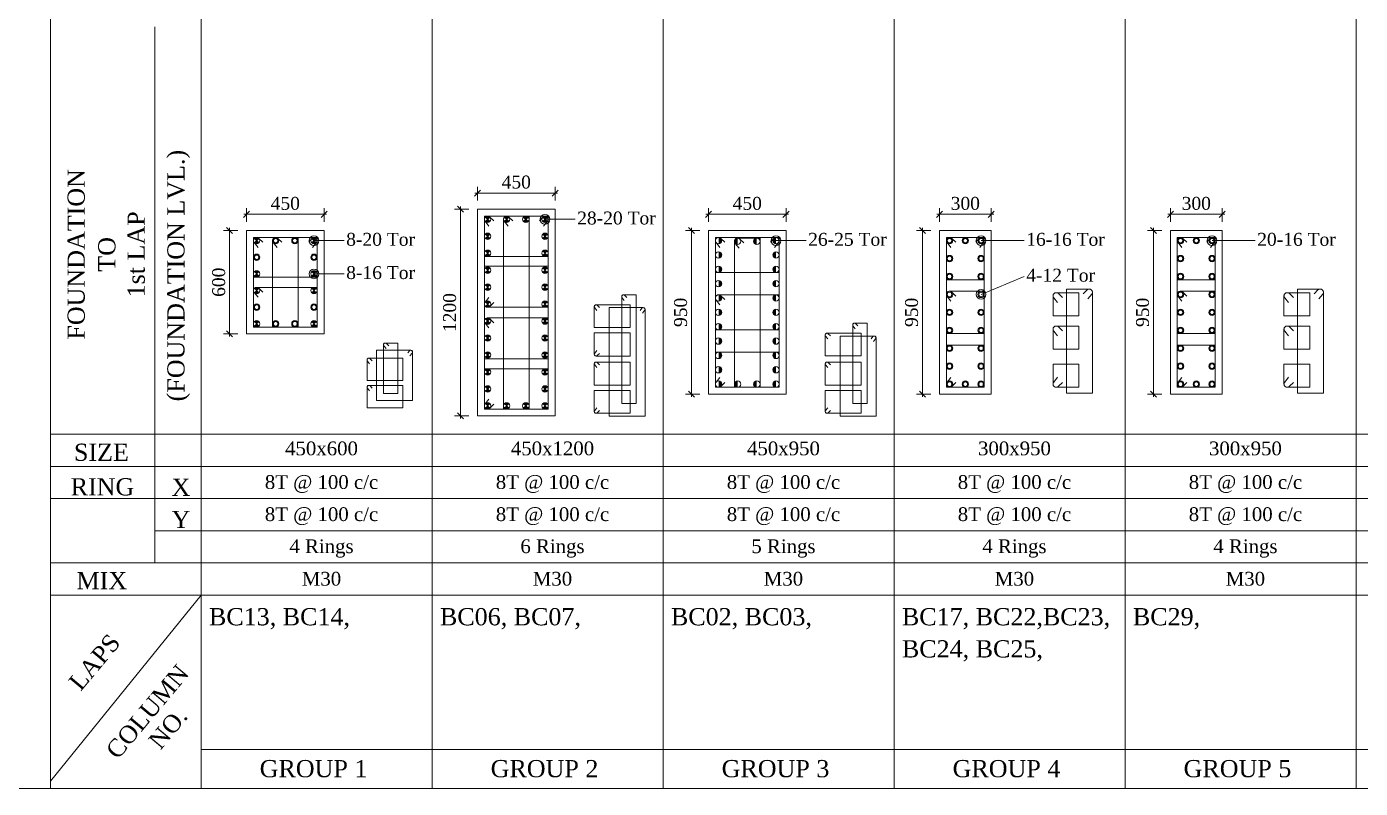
# Model space of a CAD drawing. Header units: metres. Extents: x 95882 to 260884, y 3603 to 81317.
# Drawn here: x 176947 to 184688, y 8287 to 12708 of the extents above; entities that cross this region are included whole.
import ezdxf
from ezdxf.enums import TextEntityAlignment as Align

# ---------------------------------------------------------------- set-up
doc = ezdxf.new("R2010")
doc.units = ezdxf.units.M
doc.header["$LTSCALE"] = 0.05
doc.header["$MEASUREMENT"] = 0
doc.header["$PDMODE"] = 34
doc.header["$PDSIZE"] = -2.5
doc.layers.get('0').update_dxf_attribs({"linetype": 'CONTINUOUS', "lineweight": 0})
doc.layers.get('DEFPOINTS').update_dxf_attribs({"linetype": 'CONTINUOUS'})
for name, color, linetype, lineweight in [('S-DIM-R', 7, 'CONTINUOUS', 9), ('S-SECTION', 5, 'CONTINUOUS', 5), ('S-SECTION MARK', 124, 'CONTINUOUS', 0), ('S-SHEET', 251, 'CONTINUOUS', 0), ('S-STEEL COL_DIA', 1, 'CONTINUOUS', 9), ('S-STEEL RING', 1, 'CONTINUOUS', 9), ('S-TEXT', 7, 'CONTINUOUS', 0), ('S-TEXT COL', 7, 'CONTINUOUS', 20), ('S-TEXT COL SIZE', 7, 'CONTINUOUS', 15), ('S-TEXT MIX', 1, 'CONTINUOUS', 15), ('S-TEXT RINGS', 7, 'CONTINUOUS', 15)]:
    doc.layers.add(name, color=color, linetype=linetype, lineweight=lineweight)
doc.styles.add('AAPL-ADRESS tahoma', font='tahoma.ttf')
doc.styles.add('S-ROMANS', font='times.ttf')
doc.styles.get("Standard").update_dxf_attribs({"font": 'times.ttf'})
doc.styles.add('TEXT', font='times.ttf')
doc.dimstyles.new('75mm', dxfattribs={"dimscale": 140, "dimtxt": 1, "dimasz": 0.35, "dimexe": 0.5, "dimexo": 1, "dimgap": 0.01, "dimtad": 0, "dimdec": 0, "dimzin": 12, "dimdsep": 46, "dimtxsty": 'AAPL-ADRESS tahoma', "dimblk": 'OBLIQUE', "dimcen": 0.35, "dimdle": 0.01, "dimse1": 1, "dimse2": 1, "dimclrd": 256, "dimclre": 256, "dimclrt": 256, "dimadec": 0, "dimazin": 3, "dimtfac": 1, "dimtdec": 0, "dimtmove": 1, "dimatfit": 3, "dimldrblk": 'DOTSMALL', "dimfxl": 1, "dimtolj": 1, "dimtzin": 0, "dimarcsym": 1})
doc.dimstyles.new('S_DIM', dxfattribs={"dimtxt": 75, "dimasz": 35, "dimexe": 35, "dimexo": 50, "dimgap": 25, "dimtad": 1, "dimdec": 0, "dimzin": 0, "dimdsep": 46, "dimtxsty": 'Standard', "dimblk": 'OBLIQUE', "dimcen": 0.09, "dimdle": 15, "dimclrd": 256, "dimclre": 256, "dimclrt": 256, "dimadec": 0, "dimazin": 0, "dimtfac": 1, "dimtdec": 0, "dimtofl": 0, "dimtmove": 0, "dimatfit": 3, "dimfxl": 1, "dimtolj": 1, "dimtzin": 0, "dimlwd": -1, "dimlwe": -1, "dimarcsym": 0})

# ---------------------------------------------------------------- blocks, each defined once
blk = doc.blocks.new('_Oblique')
at = {"color": 0, "linetype": 'ByBlock', "lineweight": -2}
blk.add_line((-0.5, -0.5), (0.5, 0.5), dxfattribs=at)
blk = doc.blocks.new('*D368')
at = {"layer": 'DEFPOINTS', "color": 0, "transparency": 16777216}
for p in [(178223, 11618.9), (178223, 11524.7, 0), (178673, 11524.7, 0)]:
    blk.add_point(p, dxfattribs=at)
at = {"layer": 'S-DIM-R', "transparency": 16777216}
for p, q in [((178688, 11618.9), (178208, 11618.9)), ((178223, 11574.7), (178223, 11653.9)), ((178673, 11574.7), (178673, 11653.9))]:
    blk.add_line(p, q, dxfattribs=at)
at = {"layer": 'S-DIM-R', "transparency": 16777216, "xscale": 35, "yscale": 35, "zscale": 35, "rotation": 180}
blk.add_blockref('_Oblique', (178223, 11618.9), dxfattribs=at)
at = {"layer": 'S-DIM-R', "transparency": 16777216, "xscale": 35, "yscale": 35, "zscale": 35}
blk.add_blockref('_Oblique', (178673, 11618.9), dxfattribs=at)
at = {"layer": 'S-DIM-R', "transparency": 16777216, "insert": (178448, 11682), "char_height": 75, "attachment_point": 5}
blk.add_mtext('\\A1;450', dxfattribs=at)
blk = doc.blocks.new('*U4')
at = {"layer": 'S-STEEL COL_DIA'}
h = blk.add_hatch(color=256, dxfattribs=at)
h.dxf.hatch_style = 1
h.paths.add_polyline_path([(0, 0), (0, -18.5, 0.198912), (13, -13)])
h.paths.add_polyline_path([(0, 0), (-13, -13, 0.198912), (0, -18.5)])
h.paths.add_polyline_path([(0, 18.5, 0.198912), (-13, 13), (0, 0)])
h.paths.add_polyline_path([(13, 13, 0.198912), (0, 18.5), (0, 0)])
at = {"layer": 'S-STEEL COL_DIA', "lineweight": 5}
for p, q in [((-13, 13), (13, -13)), ((13, 13), (-13, -13))]:
    blk.add_line(p, q, dxfattribs=at)
blk.add_circle((0, 0), 18.5, dxfattribs=at)
blk = doc.blocks.new('*U5')
at = {"layer": 'S-STEEL COL_DIA'}
h = blk.add_hatch(color=256, dxfattribs=at)
h.dxf.hatch_style = 1
h.paths.add_polyline_path([(-18.5, 0, 1), (18.5, 0, 1)])
h.paths.add_polyline_path([(13, 0, -1), (-13, 0, -1)], flags=16)
at = {"layer": 'S-STEEL COL_DIA', "lineweight": 5}
for radius in [18.5, 13]:
    blk.add_circle((0, 0), radius, dxfattribs=at)
blk = doc.blocks.new('*D365')
at = {"layer": 'DEFPOINTS', "color": 0, "transparency": 16777216}
for p in [(178223, 11524.7, -0.1), (178124.8, 10924.7), (178223, 10924.7, -0.1)]:
    blk.add_point(p, dxfattribs=at)
at = {"layer": 'S-DIM-R', "transparency": 16777216}
for p, q in [((178124.8, 11539.7), (178124.8, 10909.7)), ((178173, 11524.7), (178089.8, 11524.7)), ((178173, 10924.7), (178089.8, 10924.7))]:
    blk.add_line(p, q, dxfattribs=at)
at = {"layer": 'S-DIM-R', "transparency": 16777216, "xscale": 35, "yscale": 35, "zscale": 35}
for p, rotation in [((178124.8, 11524.7), 90), ((178124.8, 10924.7), 270)]:
    blk.add_blockref('_Oblique', p, dxfattribs=dict(at, rotation=rotation))
at = {"layer": 'S-DIM-R', "transparency": 16777216, "insert": (178061.7, 11224.7), "char_height": 75, "attachment_point": 5, "rotation": 90}
blk.add_mtext('\\A1;600', dxfattribs=at)
blk = doc.blocks.new('*D366')
at = {"layer": 'DEFPOINTS', "color": 0, "transparency": 16777216}
for p in [(180904.2, 11524.7, -0.1), (180806, 10574.7), (180904.2, 10574.7, -0.1)]:
    blk.add_point(p, dxfattribs=at)
at = {"layer": 'S-DIM-R', "transparency": 16777216}
for p, q in [((180806, 11539.7), (180806, 10559.7)), ((180854.2, 11524.7), (180771, 11524.7)), ((180854.2, 10574.7), (180771, 10574.7))]:
    blk.add_line(p, q, dxfattribs=at)
at = {"layer": 'S-DIM-R', "transparency": 16777216, "xscale": 35, "yscale": 35, "zscale": 35}
for p, rotation in [((180806, 11524.7), 90), ((180806, 10574.7), 270)]:
    blk.add_blockref('_Oblique', p, dxfattribs=dict(at, rotation=rotation))
at = {"layer": 'S-DIM-R', "transparency": 16777216, "insert": (180742.7, 11049.7), "char_height": 75, "attachment_point": 5, "rotation": 90}
blk.add_mtext('\\A1;950', dxfattribs=at)
blk = doc.blocks.new('*D367')
at = {"layer": 'DEFPOINTS', "color": 0, "transparency": 16777216}
for p in [(180904.2, 11618.9), (180904.2, 11524.7, 0), (181354.2, 11524.7, 0)]:
    blk.add_point(p, dxfattribs=at)
at = {"layer": 'S-DIM-R', "transparency": 16777216}
for p, q in [((181369.2, 11618.9), (180889.2, 11618.9)), ((180904.2, 11574.7), (180904.2, 11653.9)), ((181354.2, 11574.7), (181354.2, 11653.9))]:
    blk.add_line(p, q, dxfattribs=at)
at = {"layer": 'S-DIM-R', "transparency": 16777216, "xscale": 35, "yscale": 35, "zscale": 35, "rotation": 180}
blk.add_blockref('_Oblique', (180904.2, 11618.9), dxfattribs=at)
at = {"layer": 'S-DIM-R', "transparency": 16777216, "xscale": 35, "yscale": 35, "zscale": 35}
blk.add_blockref('_Oblique', (181354.2, 11618.9), dxfattribs=at)
at = {"layer": 'S-DIM-R', "transparency": 16777216, "insert": (181129.2, 11682), "char_height": 75, "attachment_point": 5}
blk.add_mtext('\\A1;450', dxfattribs=at)
blk = doc.blocks.new('*U6')
at = {"layer": 'S-STEEL COL_DIA'}
h = blk.add_hatch(color=256, dxfattribs=at)
h.dxf.hatch_style = 1
h.paths.add_polyline_path([(0, 18.5, 0.414214), (-18.5, 0, 0.414214), (0, -18.5)])
at = {"layer": 'S-STEEL COL_DIA', "lineweight": 5}
blk.add_circle((0, 0), 18.5, dxfattribs=at)
blk = doc.blocks.new('*D369')
at = {"layer": 'DEFPOINTS', "color": 0, "transparency": 16777216}
for p in [(182244.8, 11618.9), (182244.8, 11524.7, 0), (182544.8, 11524.7, 0)]:
    blk.add_point(p, dxfattribs=at)
at = {"layer": 'S-DIM-R', "transparency": 16777216}
for p, q in [((182559.8, 11618.9), (182229.8, 11618.9)), ((182244.8, 11574.7), (182244.8, 11653.9)), ((182544.8, 11574.7), (182544.8, 11653.9))]:
    blk.add_line(p, q, dxfattribs=at)
at = {"layer": 'S-DIM-R', "transparency": 16777216, "xscale": 35, "yscale": 35, "zscale": 35, "rotation": 180}
blk.add_blockref('_Oblique', (182244.8, 11618.9), dxfattribs=at)
at = {"layer": 'S-DIM-R', "transparency": 16777216, "xscale": 35, "yscale": 35, "zscale": 35}
blk.add_blockref('_Oblique', (182544.8, 11618.9), dxfattribs=at)
at = {"layer": 'S-DIM-R', "transparency": 16777216, "insert": (182394.8, 11682), "char_height": 75, "attachment_point": 5}
blk.add_mtext('\\A1;300', dxfattribs=at)
blk = doc.blocks.new('*U7')
at = {"layer": 'S-STEEL COL_DIA', "lineweight": 5}
for radius in [18.5, 13, 13]:
    blk.add_circle((0, 0), radius, dxfattribs=at)
blk = doc.blocks.new('*D370')
at = {"layer": 'DEFPOINTS', "color": 0, "transparency": 16777216}
for p in [(182244.8, 11524.7, -0.1), (182146.6, 10574.7), (182244.8, 10574.7, -0.1)]:
    blk.add_point(p, dxfattribs=at)
at = {"layer": 'S-DIM-R', "transparency": 16777216}
for p, q in [((182146.6, 11539.7), (182146.6, 10559.7)), ((182194.8, 11524.7), (182111.6, 11524.7)), ((182194.8, 10574.7), (182111.6, 10574.7))]:
    blk.add_line(p, q, dxfattribs=at)
at = {"layer": 'S-DIM-R', "transparency": 16777216, "xscale": 35, "yscale": 35, "zscale": 35}
for p, rotation in [((182146.6, 11524.7), 90), ((182146.6, 10574.7), 270)]:
    blk.add_blockref('_Oblique', p, dxfattribs=dict(at, rotation=rotation))
at = {"layer": 'S-DIM-R', "transparency": 16777216, "insert": (182083.3, 11049.7), "char_height": 75, "attachment_point": 5, "rotation": 90}
blk.add_mtext('\\A1;950', dxfattribs=at)
blk = doc.blocks.new('*D371')
at = {"layer": 'DEFPOINTS', "color": 0, "transparency": 16777216}
for p in [(183585.4, 11524.7, -0.1), (183487.2, 10574.7), (183585.4, 10574.7, -0.1)]:
    blk.add_point(p, dxfattribs=at)
at = {"layer": 'S-DIM-R', "transparency": 16777216}
for p, q in [((183487.2, 11539.7), (183487.2, 10559.7)), ((183535.4, 11524.7), (183452.2, 11524.7)), ((183535.4, 10574.7), (183452.2, 10574.7))]:
    blk.add_line(p, q, dxfattribs=at)
at = {"layer": 'S-DIM-R', "transparency": 16777216, "xscale": 35, "yscale": 35, "zscale": 35}
for p, rotation in [((183487.2, 11524.7), 90), ((183487.2, 10574.7), 270)]:
    blk.add_blockref('_Oblique', p, dxfattribs=dict(at, rotation=rotation))
at = {"layer": 'S-DIM-R', "transparency": 16777216, "insert": (183423.9, 11049.7), "char_height": 75, "attachment_point": 5, "rotation": 90}
blk.add_mtext('\\A1;950', dxfattribs=at)
blk = doc.blocks.new('*D372')
at = {"layer": 'DEFPOINTS', "color": 0, "transparency": 16777216}
for p in [(183585.4, 11618.9), (183585.4, 11524.7, 0), (183885.4, 11524.7, 0)]:
    blk.add_point(p, dxfattribs=at)
at = {"layer": 'S-DIM-R', "transparency": 16777216}
for p, q in [((183900.4, 11618.9), (183570.4, 11618.9)), ((183585.4, 11574.7), (183585.4, 11653.9)), ((183885.4, 11574.7), (183885.4, 11653.9))]:
    blk.add_line(p, q, dxfattribs=at)
at = {"layer": 'S-DIM-R', "transparency": 16777216, "xscale": 35, "yscale": 35, "zscale": 35, "rotation": 180}
blk.add_blockref('_Oblique', (183585.4, 11618.9), dxfattribs=at)
at = {"layer": 'S-DIM-R', "transparency": 16777216, "xscale": 35, "yscale": 35, "zscale": 35}
blk.add_blockref('_Oblique', (183885.4, 11618.9), dxfattribs=at)
at = {"layer": 'S-DIM-R', "transparency": 16777216, "insert": (183735.4, 11682), "char_height": 75, "attachment_point": 5}
blk.add_mtext('\\A1;300', dxfattribs=at)
blk = doc.blocks.new('*D359')
at = {"layer": 'DEFPOINTS', "color": 0, "transparency": 16777216}
for p in [(179563.6, 11648.4, -0.1), (179465.4, 10448.4), (179563.6, 10448.4, -0.1)]:
    blk.add_point(p, dxfattribs=at)
at = {"layer": 'S-DIM-R', "transparency": 16777216}
for p, q in [((179513.6, 11648.4), (179430.4, 11648.4)), ((179465.4, 11663.4), (179465.4, 10433.4)), ((179513.6, 10448.4), (179430.4, 10448.4))]:
    blk.add_line(p, q, dxfattribs=at)
at = {"layer": 'S-DIM-R', "transparency": 16777216, "xscale": 35, "yscale": 35, "zscale": 35}
for p, rotation in [((179465.4, 11648.4), 90), ((179465.4, 10448.4), 270)]:
    blk.add_blockref('_Oblique', p, dxfattribs=dict(at, rotation=rotation))
at = {"layer": 'S-DIM-R', "transparency": 16777216, "insert": (179402.2, 11048.4), "char_height": 75, "attachment_point": 5, "rotation": 90}
blk.add_mtext('\\A1;1200', dxfattribs=at)
blk = doc.blocks.new('*D360')
at = {"layer": 'DEFPOINTS', "color": 0, "transparency": 16777216}
for p in [(179563.6, 11742.6), (179563.6, 11648.4, 0), (180013.6, 11648.4, 0)]:
    blk.add_point(p, dxfattribs=at)
at = {"layer": 'S-DIM-R', "transparency": 16777216}
for p, q in [((179563.6, 11698.4), (179563.6, 11777.6)), ((180013.6, 11698.4), (180013.6, 11777.6)), ((180028.6, 11742.6), (179548.6, 11742.6))]:
    blk.add_line(p, q, dxfattribs=at)
at = {"layer": 'S-DIM-R', "transparency": 16777216, "xscale": 35, "yscale": 35, "zscale": 35, "rotation": 180}
blk.add_blockref('_Oblique', (179563.6, 11742.6), dxfattribs=at)
at = {"layer": 'S-DIM-R', "transparency": 16777216, "xscale": 35, "yscale": 35, "zscale": 35}
blk.add_blockref('_Oblique', (180013.6, 11742.6), dxfattribs=at)
at = {"layer": 'S-DIM-R', "transparency": 16777216, "insert": (179788.6, 11805.7), "char_height": 75, "attachment_point": 5}
blk.add_mtext('\\A1;450', dxfattribs=at)

msp = doc.modelspace()

# ---------------------------------------------------------------- linework, layer by layer
at = {"layer": 'S-SECTION'}
for points, elevation in [([(179563.6, 10448.4), (180013.6, 10448.4), (180013.6, 11648.4), (179563.6, 11648.4)], -0.2), ([(178223, 10924.7), (178673, 10924.7), (178673, 11524.7), (178223, 11524.7)], -0.1), ([(180904.2, 10574.7), (181354.2, 10574.7), (181354.2, 11524.7), (180904.2, 11524.7)], 0), ([(182244.8, 10574.7), (182544.8, 10574.7), (182544.8, 11524.7), (182244.8, 11524.7)], -0.1), ([(183585.4, 10574.7), (183885.4, 10574.7), (183885.4, 11524.7), (183585.4, 11524.7)], -0.1)]:
    msp.add_lwpolyline(points, close=True, dxfattribs=dict(at, elevation=elevation))
at = {"layer": 'S-SHEET', "color": 0}
for p, q in [((177084.5, 8286.5, 0), (177084.5, 49003.5, 0)), ((177084.5, 8286.5, -0.1), (177084.5, 49003.5, -0.1)), ((177084.5, 8286.5, -0.1), (177084.5, 49003.5, -0.1)), ((177084.5, 9408.8, 0), (198068.5, 9408.8, -0.1)), ((172586.8, 8286.5, -0.1), (177084.5, 8286.5, -0.1)), ((172586.8, 8286.5, -0.1), (177084.5, 8286.5, -0.1)), ((177084.5, 8286.5, 0), (198068.5, 8286.5, -0.1))]:
    msp.add_line(p, q, dxfattribs=at)
at = {"layer": 'S-SHEET', "ltscale": 25}
for p, q in [((177959.6, 49003.5, 0), (177959.6, 9408.8, 0)), ((177959.6, 49003.5, 0), (177959.6, 8286.5, 0)), ((177691.8, 12708.3, 0), (177691.8, 9595.4, 0)), ((177691.8, 12708.3, 0), (177691.8, 9595.4, 0))]:
    msp.add_line(p, q, dxfattribs=at)
at = {"layer": 'S-SHEET'}
for p, q in [((179300.2, 49003.5, 0), (179300.2, 9408.8, 0)), ((180640.8, 49003.5, 0.1), (180640.8, 9408.8, 0)), ((180640.8, 49003.5, 0.1), (180640.8, 9408.8, 0)), ((181981.4, 49003.5, 0), (181981.4, 9408.8, 0)), ((181981.4, 49003.5, 0), (181981.4, 9408.8, 0)), ((183322, 49003.5, 0), (183322, 8286.5, 0)), ((184662.6, 49003.5, 0), (184662.6, 9408.8, -0.1)), ((184662.6, 49003.5, 0), (184662.6, 9408.8, -0.1)), ((177084.5, 9408.8, 0), (177084.5, 19307.4, 0)), ((177959.6, 19307.4, 0), (177959.6, 9408.8, 0)), ((177084.5, 10341.8, 0), (198068.5, 10341.8, -0.1)), ((177084.5, 10155.7, 0), (198068.5, 10155.7, -0.1)), ((177084.5, 10155.7, 0), (198068.5, 10155.7, -0.1)), ((177084.5, 9968.6, 0), (198068.5, 9968.6, -0.1)), ((177691.8, 9782, 0), (198068.5, 9782, -0.1)), ((177084.5, 9595.4, 0), (198068.5, 9595.4, -0.1)), ((177084.5, 8329, 0), (177959.6, 9408.8, 0)), ((177084.5, 8329, 0), (177959.6, 9408.8, 0)), ((177959.6, 9408.8, 0), (177084.5, 9408.8, 0)), ((177959.6, 9408.8, 0), (177959.6, 8286.5, 0)), ((177959.6, 9408.8, 0), (177959.6, 8286.5, 0)), ((179300.2, 9408.8, 0), (179300.2, 8286.5, 0)), ((179300.2, 9408.8, 0), (179300.2, 8286.5, 0)), ((180640.8, 9408.8, 0), (180640.8, 8286.5, 0)), ((180640.8, 9408.8, 0), (180640.8, 8286.5, 0)), ((180640.8, 9408.8, 0), (180640.8, 8286.5, 0)), ((180640.8, 9408.8, 0), (180640.8, 8286.5, 0)), ((181981.4, 9408.8, 0), (181981.4, 8286.5, 0)), ((181981.4, 9408.8, 0), (181981.4, 8286.5, 0)), ((183322, 9408.8, 0), (183322, 8286.5, 0)), ((183322, 9408.8, 0), (183322, 8286.5, 0)), ((184662.6, 9408.8, -0.1), (184662.6, 8286.5, -0.1)), ((184662.6, 9408.8, -0.1), (184662.6, 8286.5, -0.1)), ((184662.6, 9408.8, 0), (184662.6, 8286.5, 0)), ((184662.6, 9408.8, 0), (184662.6, 8286.5, 0)), ((184662.6, 9408.8, 0), (184662.6, 8286.5, 0)), ((184662.6, 9408.8, 0), (184662.6, 8286.5, 0)), ((177959.6, 8512.6, 0), (198068.5, 8512.6, -0.1))]:
    msp.add_line(p, q, dxfattribs=at)
at = {"layer": 'S-SHEET', "color": 8, "ltscale": 25}
msp.add_line((177084.5, 10394.7, 0), (177084.5, 9852.4, 0), dxfattribs=at)
at = {"layer": 'S-STEEL RING'}
for points, elevation in [([(179947, 11550.9), (179969.5, 11578.3, 0.633211), (179955.2, 11608.4), (179603.6, 11608.4), (179603.6, 10488.4), (179973.6, 10488.4), (179973.6, 11590, 0.666768), (179942.2, 11603.1), (179924.4, 11580.4)], -0.2), ([(178606.4, 11427.2), (178628.9, 11454.5, 0.633211), (178614.6, 11484.7), (178263, 11484.7), (178263, 10964.7), (178633, 10964.7), (178633, 11466.2, 0.666768), (178601.6, 11479.3), (178583.8, 11456.7)], -0.1), ([(181287.6, 11427.2), (181310.1, 11454.5, 0.633211), (181295.8, 11484.7), (180944.2, 11484.7), (180944.2, 10614.7), (181314.2, 10614.7), (181314.2, 11466.2, 0.666768), (181282.8, 11479.3), (181265, 11456.7)], 0), ([(182478.2, 11427.2), (182500.6, 11454.5, 0.633211), (182486.4, 11484.7), (182284.8, 11484.7), (182284.8, 10614.7), (182504.8, 10614.7), (182504.8, 11466.2, 0.666768), (182473.4, 11479.3), (182455.6, 11456.7)], -0.1), ([(183818.8, 11427.2), (183841.2, 11454.5, 0.633211), (183827, 11484.7), (183625.4, 11484.7), (183625.4, 10614.7), (183845.4, 10614.7), (183845.4, 11466.2, 0.666768), (183814, 11479.3), (183796.2, 11456.7)], -0.1), ([(183106, 11127.8), (183128.5, 11155.2, 0.633211), (183114.2, 11185.3), (182982.6, 11185.3), (182982.6, 10580.6), (183132.6, 10580.6), (183132.6, 11166.9, 0.666768), (183101.2, 11180), (183078.4, 11157.3)], 0), ([(183106, 11127.8), (183128.5, 11155.2, 0.633211), (183114.2, 11185.3), (182982.6, 11185.3), (182982.6, 10580.6), (183132.6, 10580.6), (183132.6, 11166.9, 0.666768), (183101.2, 11180), (183078.4, 11157.3)], 0.1), ([(184446.6, 11127.8), (184469.1, 11155.2, 0.633211), (184454.8, 11185.3), (184323.2, 11185.3), (184323.2, 10580.6), (184473.2, 10580.6), (184473.2, 11166.9, 0.666768), (184441.8, 11180), (184419, 11157.3)], 0), ([(184446.6, 11127.8), (184469.1, 11155.2, 0.633211), (184454.8, 11185.3), (184323.2, 11185.3), (184323.2, 10580.6), (184473.2, 10580.6), (184473.2, 11166.9, 0.666768), (184441.8, 11180), (184419, 11157.3)], 0.1), ([(180520.9, 11044.8), (180533.5, 11060.2, 0.633211), (180525.5, 11077.2), (180327.8, 11077.2), (180327.8, 10447.2), (180535.9, 10447.2), (180535.9, 11066.8, 0.666768), (180518.2, 11074.2), (180508.2, 11061.4)], -0.1), ([(181861.5, 10880.1), (181874.1, 10895.5, 0.633211), (181866.1, 10912.4), (181668.4, 10912.4), (181668.4, 10447.2), (181876.5, 10447.2), (181876.5, 10902.1, 0.666768), (181858.8, 10909.4), (181848.8, 10896.7)], -0.1), ([(179171.5, 10797.3), (179184.1, 10812.7, 0.633211), (179176.1, 10829.7), (178978.3, 10829.7), (178978.3, 10537.2), (179186.5, 10537.2), (179186.5, 10819.3, 0.666768), (179168.8, 10826.7), (179158.7, 10813.9)], -0.1)]:
    msp.add_lwpolyline(points, format="xyb", dxfattribs=dict(at, elevation=elevation))
at = {"layer": 'S-STEEL RING', "color": 3}
for points, elevation in [([(179630.3, 11550.9), (179607.8, 11578.3, -0.633211), (179622.1, 11608.4), (179973.6, 11608.4), (179973.6, 11374.4), (179603.6, 11374.4), (179603.6, 11590, -0.666768), (179635.1, 11603.1), (179657.9, 11580.4)], -0.2), ([(178289.7, 11427.2), (178267.2, 11454.5, -0.633211), (178281.5, 11484.7), (178633, 11484.7), (178633, 11254.4), (178263, 11254.4), (178263, 11466.2, -0.666768), (178294.5, 11479.3), (178317.3, 11456.7)], -0.1), ([(180970.9, 11427.2), (180948.4, 11454.5, -0.633211), (180962.7, 11484.7), (181314.2, 11484.7), (181314.2, 11280.9), (180944.2, 11280.9), (180944.2, 11466.2, -0.666768), (180975.7, 11479.3), (180998.5, 11456.7)], 0), ([(182311.5, 11427.2), (182289, 11454.5, -0.633211), (182303.3, 11484.7), (182504.8, 11484.7), (182504.8, 11239.3), (182284.8, 11239.3), (182284.8, 11466.2, -0.666768), (182316.3, 11479.3), (182339.1, 11456.7)], -0.1), ([(183652.1, 11427.2), (183629.6, 11454.5, -0.633211), (183643.9, 11484.7), (183845.4, 11484.7), (183845.4, 11239.3), (183625.4, 11239.3), (183625.4, 11466.2, -0.666768), (183656.9, 11479.3), (183679.7, 11456.7)], -0.1), ([(179630.3, 11136.7), (179607.8, 11109.3, 0.633211), (179622.1, 11079.2), (179973.6, 11079.2), (179973.6, 11317.8), (179603.6, 11317.8), (179603.6, 11097.6, 0.666768), (179635.1, 11084.5), (179657.9, 11107.2)], -0.2), ([(178289.7, 11137.5), (178267.2, 11164.8, -0.633211), (178281.5, 11195), (178633, 11195), (178633, 10964.7), (178263, 10964.7), (178263, 11176.5, -0.666768), (178294.5, 11189.6), (178317.3, 11167)], -0.1), ([(180970.9, 11093.9), (180948.4, 11121.3, -0.633211), (180962.7, 11151.4), (181314.2, 11151.4), (181314.2, 10947.7), (180944.2, 10947.7), (180944.2, 11133, -0.666768), (180975.7, 11146.1), (180998.5, 11123.5)], 0), ([(182311.5, 11114.8), (182289, 11142.1, -0.633211), (182303.3, 11172.3), (182504.8, 11172.3), (182504.8, 10926.9), (182284.8, 10926.9), (182284.8, 11153.8, -0.666768), (182316.3, 11166.9), (182339.1, 11144.3)], -0.1), ([(182930.6, 11106.5), (182908.1, 11133.8, -0.633211), (182922.4, 11164), (183053.9, 11164), (183053.9, 11029.5), (182903.9, 11029.5), (182903.9, 11145.5, -0.666768), (182935.4, 11158.6), (182958.2, 11136)], 0), ([(183652.1, 11114.8), (183629.6, 11142.1, -0.633211), (183643.9, 11172.3), (183845.4, 11172.3), (183845.4, 10926.9), (183625.4, 10926.9), (183625.4, 11153.8, -0.666768), (183656.9, 11166.9), (183679.7, 11144.3)], -0.1), ([(184271.2, 11106.5), (184248.7, 11133.8, -0.633211), (184263, 11164), (184394.5, 11164), (184394.5, 11029.5), (184244.5, 11029.5), (184244.5, 11145.5, -0.666768), (184276, 11158.6), (184298.8, 11136)], 0), ([(180256.3, 11061.2), (180243.7, 11076.6, -0.633211), (180251.7, 11093.6), (180449.5, 11093.6), (180449.5, 10961.9), (180241.3, 10961.9), (180241.3, 11083.2, -0.666768), (180259, 11090.6), (180271.9, 11077.8)], -0.1), ([(179630.3, 10960.1), (179607.8, 10987.5, -0.633211), (179622.1, 11017.6), (179973.6, 11017.6), (179973.6, 10779), (179603.6, 10779), (179603.6, 10999.2, -0.666768), (179635.1, 11012.3), (179657.9, 10989.6)], -0.2), ([(180256.3, 10828.2), (180243.7, 10812.8, 0.633211), (180251.7, 10795.9), (180449.5, 10795.9), (180449.5, 10930.1), (180241.3, 10930.1), (180241.3, 10806.3, 0.666768), (180259, 10798.9), (180271.9, 10811.6)], -0.1), ([(181596.9, 10896.5), (181584.3, 10911.9, -0.633211), (181592.3, 10928.8), (181790.1, 10928.8), (181790.1, 10797.2), (181581.9, 10797.2), (181581.9, 10918.4, -0.666768), (181599.6, 10925.8), (181612.5, 10913.1)], -0.1), ([(182930.6, 10912.7), (182908.1, 10940.1, -0.633211), (182922.4, 10970.2), (183053.9, 10970.2), (183053.9, 10835.7), (182903.9, 10835.7), (182903.9, 10951.8, -0.666768), (182935.4, 10964.9), (182958.2, 10942.2)], 0), ([(184271.2, 10912.7), (184248.7, 10940.1, -0.633211), (184263, 10970.2), (184394.5, 10970.2), (184394.5, 10835.7), (184244.5, 10835.7), (184244.5, 10951.8, -0.666768), (184276, 10964.9), (184298.8, 10942.2)], 0), ([(182311.5, 10672.2), (182289, 10644.8, 0.633211), (182303.3, 10614.7), (182504.8, 10614.7), (182504.8, 10860.1), (182284.8, 10860.1), (182284.8, 10633.1, 0.666768), (182316.3, 10620), (182339.1, 10642.7)], -0.1), ([(183652.1, 10672.2), (183629.6, 10644.8, 0.633211), (183643.9, 10614.7), (183845.4, 10614.7), (183845.4, 10860.1), (183625.4, 10860.1), (183625.4, 10633.1, 0.666768), (183656.9, 10620), (183679.7, 10642.7)], -0.1), ([(178937.6, 10751.3), (178925, 10766.7, -0.633211), (178933, 10783.7), (179130.8, 10783.7), (179130.8, 10654.2), (178922.7, 10654.2), (178922.7, 10773.3, -0.666768), (178940.4, 10780.7), (178953.2, 10767.9)], -0.1), ([(180256.3, 10728.9), (180243.7, 10744.3, -0.633211), (180251.7, 10761.3), (180449.5, 10761.3), (180449.5, 10627.1), (180241.3, 10627.1), (180241.3, 10750.9, -0.666768), (180259, 10758.2), (180271.9, 10745.5)], -0.1), ([(180970.9, 10672.2), (180948.4, 10644.8, 0.633211), (180962.7, 10614.7), (181314.2, 10614.7), (181314.2, 10818.4), (180944.2, 10818.4), (180944.2, 10633.1, 0.666768), (180975.7, 10620), (180998.5, 10642.7)], 0), ([(181596.9, 10728.9), (181584.3, 10744.3, -0.633211), (181592.3, 10761.3), (181790.1, 10761.3), (181790.1, 10627.1), (181581.9, 10627.1), (181581.9, 10750.9, -0.666768), (181599.6, 10758.2), (181612.5, 10745.5)], -0.1), ([(179630.3, 10545.9), (179607.8, 10518.6, 0.633211), (179622.1, 10488.4), (179973.6, 10488.4), (179973.6, 10722.5), (179603.6, 10722.5), (179603.6, 10506.9, 0.666768), (179635.1, 10493.8), (179657.9, 10516.4)], -0.2), ([(182930.6, 10672.7), (182908.1, 10645.3, 0.633211), (182922.4, 10615.2), (183053.9, 10615.2), (183053.9, 10749.7), (182903.9, 10749.7), (182903.9, 10633.6, 0.666768), (182935.4, 10620.5), (182958.2, 10643.2)], 0), ([(184271.2, 10672.7), (184248.7, 10645.3, 0.633211), (184263, 10615.2), (184394.5, 10615.2), (184394.5, 10749.7), (184244.5, 10749.7), (184244.5, 10633.6, 0.666768), (184276, 10620.5), (184298.8, 10643.2)], 0), ([(178937.6, 10593.6), (178925, 10609, -0.633211), (178933, 10625.9), (179130.8, 10625.9), (179130.8, 10496.4), (178922.7, 10496.4), (178922.7, 10615.5, -0.666768), (178940.4, 10622.9), (178953.2, 10610.2)], -0.1), ([(180256.3, 10495.9), (180243.7, 10480.5, 0.633211), (180251.7, 10463.6), (180449.5, 10463.6), (180449.5, 10595.2), (180241.3, 10595.2), (180241.3, 10473.9, 0.666768), (180259, 10466.6), (180271.9, 10479.3)], -0.1), ([(181596.9, 10495.9), (181584.3, 10480.5, 0.633211), (181592.3, 10463.6), (181790.1, 10463.6), (181790.1, 10595.2), (181581.9, 10595.2), (181581.9, 10473.9, 0.666768), (181599.6, 10466.6), (181612.5, 10479.3)], -0.1)]:
    msp.add_lwpolyline(points, format="xyb", dxfattribs=dict(at, elevation=elevation))
at = {"layer": 'S-STEEL RING', "color": 4}
for points, elevation in [([(179741.3, 11550.9), (179718.9, 11578.3, -0.633211), (179733.1, 11608.4), (179864.2, 11608.4), (179864.2, 10488.4), (179714.7, 10488.4), (179714.7, 11590, -0.666768), (179746.1, 11603.1), (179768.9, 11580.4)], -0.1), ([(181081.9, 11423.1), (181059.5, 11450.4, -0.633211), (181073.7, 11480.6), (181204.8, 11480.6), (181204.8, 10614.7), (181055.3, 10614.7), (181055.3, 11462.1, -0.666768), (181086.7, 11475.2), (181109.5, 11452.6)], 0), ([(180415.6, 11119.3), (180403, 11134.6, -0.633211), (180411, 11151.6), (180484.8, 11151.6), (180484.8, 10521.6), (180400.6, 10521.6), (180400.6, 11141.2, -0.666768), (180418.3, 11148.6), (180431.2, 11135.9)], -0.1), ([(181756.2, 10954.5), (181743.6, 10969.9, -0.633211), (181751.6, 10986.9), (181825.4, 10986.9), (181825.4, 10521.6), (181741.2, 10521.6), (181741.2, 10976.5, -0.666768), (181758.9, 10983.8), (181771.8, 10971.1)], 0), ([(179032.6, 10839.3), (179020, 10854.7, -0.633211), (179028, 10871.6), (179101.7, 10871.6), (179101.7, 10579.1), (179017.6, 10579.1), (179017.6, 10861.3, -0.666768), (179035.3, 10868.6), (179048.1, 10855.9)], 0)]:
    msp.add_lwpolyline(points, format="xyb", dxfattribs=dict(at, elevation=elevation))
msp.add_lwpolyline([(178400.7, 11427.2), (178378.3, 11454.5, -0.633211), (178392.5, 11484.7), (178523.6, 11484.7), (178523.6, 10964.7), (178374.1, 10964.7), (178374.1, 11466.2, -0.666768), (178405.5, 11479.3), (178428.4, 11456.7)], format="xyb", dxfattribs=at)

# ---------------------------------------------------------------- block references
at = {"layer": 'S-STEEL COL_DIA', "xscale": -1}
for name, p in [('*U4', (179622.1, 11590, -0.2)), ('*U4', (178281.5, 11466.2, -0.1)), ('*U6', (180962.7, 11466.2, 0)), ('*U5', (182303.3, 11466.2, -0.1)), ('*U5', (183643.9, 11466.2, -0.1)), ('*U5', (178281.5, 11369.7)), ('*U6', (180962.7, 11382.9)), ('*U5', (182303.3, 11362.1, -0.1)), ('*U5', (183643.9, 11362.1, -0.1)), ('*U6', (180962.7, 11299.6)), ('*U4', (178281.5, 11273.1)), ('*U6', (180962.7, 11216.3)), ('*U5', (182303.3, 11258, -0.1)), ('*U5', (183643.9, 11258, -0.1)), ('*U4', (178281.5, 11176.5)), ('*U6', (180962.7, 11133, 0)), ('*U7', (182303.3, 11153.8, -0.1)), ('*U5', (183643.9, 11153.8, -0.1)), ('*U5', (178281.5, 11079.9)), ('*U4', (178281.5, 10983.4, -0.1)), ('*U4', (179622.1, 10999.2, -0.2)), ('*U6', (180962.7, 11049.7)), ('*U5', (182303.3, 11049.7, -0.1)), ('*U5', (183643.9, 11049.7, -0.1)), ('*U4', (179622.1, 10900.7, -0.2)), ('*U6', (180962.7, 10966.4)), ('*U7', (182303.3, 10945.6, -0.1)), ('*U5', (183643.9, 10945.6, -0.1)), ('*U6', (180962.7, 10883.1)), ('*U5', (182303.3, 10841.4, -0.1)), ('*U5', (183643.9, 10841.4, -0.1)), ('*U4', (179622.1, 10802.3, -0.2)), ('*U6', (180962.7, 10799.8)), ('*U4', (179622.1, 10703.8, -0.2)), ('*U6', (180962.7, 10716.4)), ('*U5', (182303.3, 10737.3, -0.1)), ('*U5', (183643.9, 10737.3, -0.1)), ('*U4', (179622.1, 10605.3, -0.2))]:
    msp.add_blockref(name, p, dxfattribs=at)
at = {"layer": 'S-STEEL COL_DIA'}
for name, p in [('*U4', (179733.1, 11590, -0.1)), ('*U4', (179844.2, 11590, -0.1)), ('*U4', (179955.2, 11590, -0.2)), ('*U5', (178392.5, 11466.2)), ('*U5', (178503.6, 11466.2)), ('*U4', (178614.6, 11466.2, -0.1)), ('*U6', (181073.7, 11462.1, 0)), ('*U6', (181184.8, 11462.1, 0)), ('*U6', (181295.8, 11466.2, 0)), ('*U5', (182394.8, 11466.2, -0.1)), ('*U5', (182486.4, 11466.2, -0.1)), ('*U5', (183735.4, 11466.2, -0.1)), ('*U5', (183827, 11466.2, -0.1)), ('*U5', (178614.6, 11369.7)), ('*U6', (181295.8, 11382.9)), ('*U5', (182486.4, 11362.1, -0.1)), ('*U5', (183827, 11362.1, -0.1)), ('*U6', (181295.8, 11299.6)), ('*U4', (178614.6, 11273.1)), ('*U6', (181295.8, 11216.3)), ('*U5', (182486.4, 11258, -0.1)), ('*U5', (183827, 11258, -0.1)), ('*U4', (178614.6, 11176.5)), ('*U6', (181295.8, 11133, 0)), ('*U7', (182486.4, 11153.8, -0.1)), ('*U5', (183827, 11153.8, -0.1)), ('*U5', (178614.6, 11079.9)), ('*U4', (178614.6, 10983.4, -0.1)), ('*U4', (179955.2, 10999.2, -0.2)), ('*U6', (181295.8, 11049.7)), ('*U5', (182486.4, 11049.7, -0.1)), ('*U5', (183827, 11049.7, -0.1)), ('*U4', (179955.2, 10900.7, -0.2)), ('*U6', (181295.8, 10966.4)), ('*U7', (182486.4, 10945.6, -0.1)), ('*U5', (183827, 10945.6, -0.1)), ('*U6', (181295.8, 10883.1)), ('*U5', (182486.4, 10841.4, -0.1)), ('*U5', (183827, 10841.4, -0.1)), ('*U4', (179955.2, 10802.3, -0.2)), ('*U6', (181295.8, 10799.8)), ('*U4', (179955.2, 10703.8, -0.2)), ('*U6', (181295.8, 10716.4)), ('*U5', (182486.4, 10737.3, -0.1)), ('*U5', (183827, 10737.3, -0.1)), ('*U4', (179955.2, 10605.3, -0.2))]:
    msp.add_blockref(name, p, dxfattribs=at)
at = {"layer": 'S-STEEL COL_DIA', "rotation": 180}
for name, p in [('*U4', (179622.1, 11491.5, -0.2)), ('*U4', (179622.1, 11393, -0.2)), ('*U4', (179622.1, 11294.6, -0.2)), ('*U4', (179622.1, 11196.1, -0.2)), ('*U4', (179622.1, 11097.6, -0.2)), ('*U6', (180962.7, 10633.1, 0)), ('*U5', (182303.3, 10633.1, -0.1)), ('*U5', (183643.9, 10633.1, -0.1)), ('*U4', (179622.1, 10506.9, -0.2))]:
    msp.add_blockref(name, p, dxfattribs=at)
at = {"layer": 'S-STEEL COL_DIA', "xscale": -1, "rotation": 180}
for name, p in [('*U4', (179955.2, 11491.5, -0.2)), ('*U4', (179955.2, 11393, -0.2)), ('*U4', (179955.2, 11294.6, -0.2)), ('*U4', (179955.2, 11196.1, -0.2)), ('*U4', (179955.2, 11097.6, -0.2)), ('*U5', (178392.5, 10983.1)), ('*U5', (178503.6, 10983.1)), ('*U6', (181073.7, 10633.1, 0)), ('*U6', (181184.8, 10633.1, 0)), ('*U6', (181295.8, 10633.1, 0)), ('*U5', (182394.8, 10633.1, -0.1)), ('*U5', (182486.4, 10633.1, -0.1)), ('*U5', (183735.4, 10633.1, -0.1)), ('*U5', (183827, 10633.1, -0.1)), ('*U4', (179733.1, 10506.9, -0.1)), ('*U4', (179844.2, 10506.9, -0.1)), ('*U4', (179955.2, 10506.9, -0.2))]:
    msp.add_blockref(name, p, dxfattribs=at)

# ---------------------------------------------------------------- texts
at = {"layer": 'S-TEXT', "color": 7, "style": 'S-ROMANS'}
for s, rotation, p in [('(FOUNDATION LVL.)', 90, (177863.2, 10533.1, 0)), ('LAPS', 50, (177260.2, 8846.1, 0)), ('COLUMN', 50, (177475.3, 8449.1, 0)), ('NO.', 50, (177723.4, 8504.8, 0))]:
    msp.add_text(s, height=100, rotation=rotation, dxfattribs=at).set_placement(p)
for s, p in [('FOUNDATION', (177234.3, 11386.5, -0.1)), ('1st LAP', (177582.3, 11386.5, -0.1)), ('TO', (177411.9, 11386.5, -0.1))]:
    msp.add_text(s, height=100, rotation=90, dxfattribs=at).set_placement(p, align=Align.MIDDLE_CENTER)
at = {"layer": 'S-TEXT', "color": 7}
for s, height, style, p in [('28-20 Tor ', 75, 'TEXT', (180142.1, 11560, -0.2)), ('8-20 Tor ', 75, 'TEXT', (178801.5, 11436.3, -0.1)), ('26-25 Tor ', 75, 'TEXT', (181482.7, 11436.3, 0)), ('16-16 Tor ', 75, 'TEXT', (182748.3, 11436.3, -0.1)), ('20-16 Tor ', 75, 'TEXT', (184088.9, 11436.3, -0.1)), ('8-16 Tor ', 75, 'TEXT', (178801.5, 11243.2, -0.1)), ('4-12 Tor ', 75, 'TEXT', (182748.3, 11228, -0.2)), ('SIZE', 100, 'S-ROMANS', (177221.4, 10187.6, 0)), ('RING', 100, 'S-ROMANS', (177202.5, 9987, 0)), ('X', 100, 'S-ROMANS', (177787.9, 9984.1, 0)), ('Y', 100, 'S-ROMANS', (177787.9, 9797.5, 0)), ('MIX', 100, 'S-ROMANS', (177236.5, 9442.2, 0))]:
    msp.add_text(s, height=height, dxfattribs=dict(at, style=style)).set_placement(p)
at = {"layer": 'S-TEXT COL', "style": 'S-ROMANS'}
for s, p in [('BC13, BC14,', (178005.1, 9232.9, 0)), ('BC06, BC07,', (179345.7, 9232.9, 0)), ('BC02, BC03,', (180686.3, 9232.9, 0.1)), ('BC17, BC22,BC23,', (182026.9, 9232.9, 0)), ('BC29,', (183367.5, 9232.9, 0)), ('BC24, BC25,', (182026.9, 9046.3, 0)), ('GROUP 1', (178299.4, 8351, 0)), ('GROUP 2', (179640, 8351, 0)), ('GROUP 3', (180980.6, 8351, 0.1)), ('GROUP 4', (182321.2, 8351, 0)), ('GROUP 5', (183661.8, 8351, 0))]:
    msp.add_text(s, height=100, dxfattribs=at).set_placement(p)
at = {"layer": 'S-TEXT COL SIZE', "color": 4, "style": 'S-ROMANS'}
for s, p in [('450x600', (178658.3, 10260, -0.1)), ('450x1200', (179998.9, 10260, -0.1)), ('450x950', (181339.5, 10260, 0))]:
    msp.add_text(s, height=80, dxfattribs=at).set_placement(p, align=Align.MIDDLE_CENTER)
at = {"layer": 'S-TEXT COL SIZE', "color": 6, "style": 'S-ROMANS'}
for p in [(182680.1, 10260, -0.1), (184020.7, 10260, -0.1)]:
    msp.add_text('300x950', height=80, dxfattribs=at).set_placement(p, align=Align.MIDDLE_CENTER)
at = {"layer": 'S-TEXT MIX', "style": 'S-ROMANS'}
for p in [(178658.3, 9503.3, -0.1), (179998.9, 9503.3, -0.1), (181339.5, 9503.3, 0), (182680.1, 9503.3, -0.1), (184020.7, 9503.3, -0.1)]:
    msp.add_text('M30', height=80, dxfattribs=at).set_placement(p, align=Align.MIDDLE_CENTER)
at = {"layer": 'S-TEXT RINGS', "style": 'S-ROMANS'}
for s, p in [('8T @ 100 c/c', (178658.3, 10064.5, -0.1)), ('8T @ 100 c/c', (179998.9, 10064.5, -0.1)), ('8T @ 100 c/c', (181339.5, 10064.5, 0)), ('8T @ 100 c/c', (182680.1, 10064.5, -0.1)), ('8T @ 100 c/c', (184020.7, 10064.5, -0.1)), ('8T @ 100 c/c', (178658.3, 9878.1, -0.1)), ('8T @ 100 c/c', (179998.9, 9878.1, -0.1)), ('8T @ 100 c/c', (181339.5, 9878.1, 0)), ('8T @ 100 c/c', (182680.1, 9878.1, -0.1)), ('8T @ 100 c/c', (184020.7, 9878.1, -0.1)), ('4 Rings', (178658.3, 9692, -0.1)), ('6 Rings', (179998.9, 9692, -0.1)), ('5 Rings', (181339.5, 9692, 0)), ('4 Rings', (182680.1, 9692, -0.1)), ('4 Rings', (184020.7, 9692, -0.1))]:
    msp.add_text(s, height=80, dxfattribs=at).set_placement(p, align=Align.MIDDLE_CENTER)

# ---------------------------------------------------------------- dimensions: what is measured, and where the dimension line sits
at = {"layer": 'S-DIM-R'}
for base, p1, p2, picture, middle in [((179563.6, 11742.6, -0.2), (180013.6, 11648.4, -0.2), (179563.6, 11648.4, -0.2), '*D360', (179788.6, 11805.7, -0.2)), ((178223, 11618.9, -0.1), (178673, 11524.7, -0.1), (178223, 11524.7, -0.1), '*D368', (178448, 11682, -0.1)), ((180904.2, 11618.9, 0), (181354.2, 11524.7, 0), (180904.2, 11524.7, 0), '*D367', (181129.2, 11682, 0)), ((182244.8, 11618.9, -0.1), (182544.8, 11524.7, -0.1), (182244.8, 11524.7, -0.1), '*D369', (182394.8, 11682, -0.1)), ((183585.4, 11618.9, -0.1), (183885.4, 11524.7, -0.1), (183585.4, 11524.7, -0.1), '*D372', (183735.4, 11682, -0.1))]:
    dim = msp.add_linear_dim(base=base, p1=p1, p2=p2, dimstyle='S_DIM', dxfattribs=at)
    dim.commit()
    dim.dimension.update_dxf_attribs({"geometry": picture, "text_midpoint": middle})
for base, p1, p2, picture, middle in [((179465.4, 10448.4, -0.1), (179563.6, 11648.4, -0.2), (179563.6, 10448.4, -0.2), '*D359', (179402.2, 11048.4, -0.1)), ((178124.8, 10924.7, 0), (178223, 11524.7, -0.1), (178223, 10924.7, -0.1), '*D365', (178061.7, 11224.7, 0)), ((180806, 10574.7, 0), (180904.2, 11524.7, 0), (180904.2, 10574.7, 0), '*D366', (180742.7, 11049.7, 0)), ((182146.6, 10574.7, 0), (182244.8, 11524.7, -0.1), (182244.8, 10574.7, -0.1), '*D370', (182083.3, 11049.7, 0)), ((183487.2, 10574.7, 0), (183585.4, 11524.7, -0.1), (183585.4, 10574.7, -0.1), '*D371', (183423.9, 11049.7, 0))]:
    dim = msp.add_linear_dim(base=base, p1=p1, p2=p2, angle=90, dimstyle='S_DIM', dxfattribs=at)
    dim.commit()
    dim.dimension.update_dxf_attribs({"geometry": picture, "text_midpoint": middle})

# ---------------------------------------------------------------- leaders
at = {"layer": 'S-SECTION MARK', "linetype": 'ByBlock'}
for points in [[(179955.2, 11590, -0.2), (180129.9, 11590, -0.2)], [(178614.6, 11466.2, -0.1), (178789.3, 11466.2, -0.1)], [(181295.8, 11466.2, 0), (181470.5, 11466.2, 0)], [(182486.4, 11466.2, -0.1), (182736, 11466.2, -0.1)], [(183827, 11466.2, -0.1), (184076.6, 11466.2, -0.1)], [(178614.6, 11273.1, -0.1), (178789.3, 11273.1, -0.1)], [(182486.4, 11153.8, -0.1), (182736, 11258, -0.1)]]:
    msp.add_leader(points, dimstyle='75mm', override={"dimasz": 0.4, "dimldrblk": 'Origin', "dimfxlon": 1, "dimlwd": 0}, dxfattribs=at)

doc.saveas('drawing.dxf')
